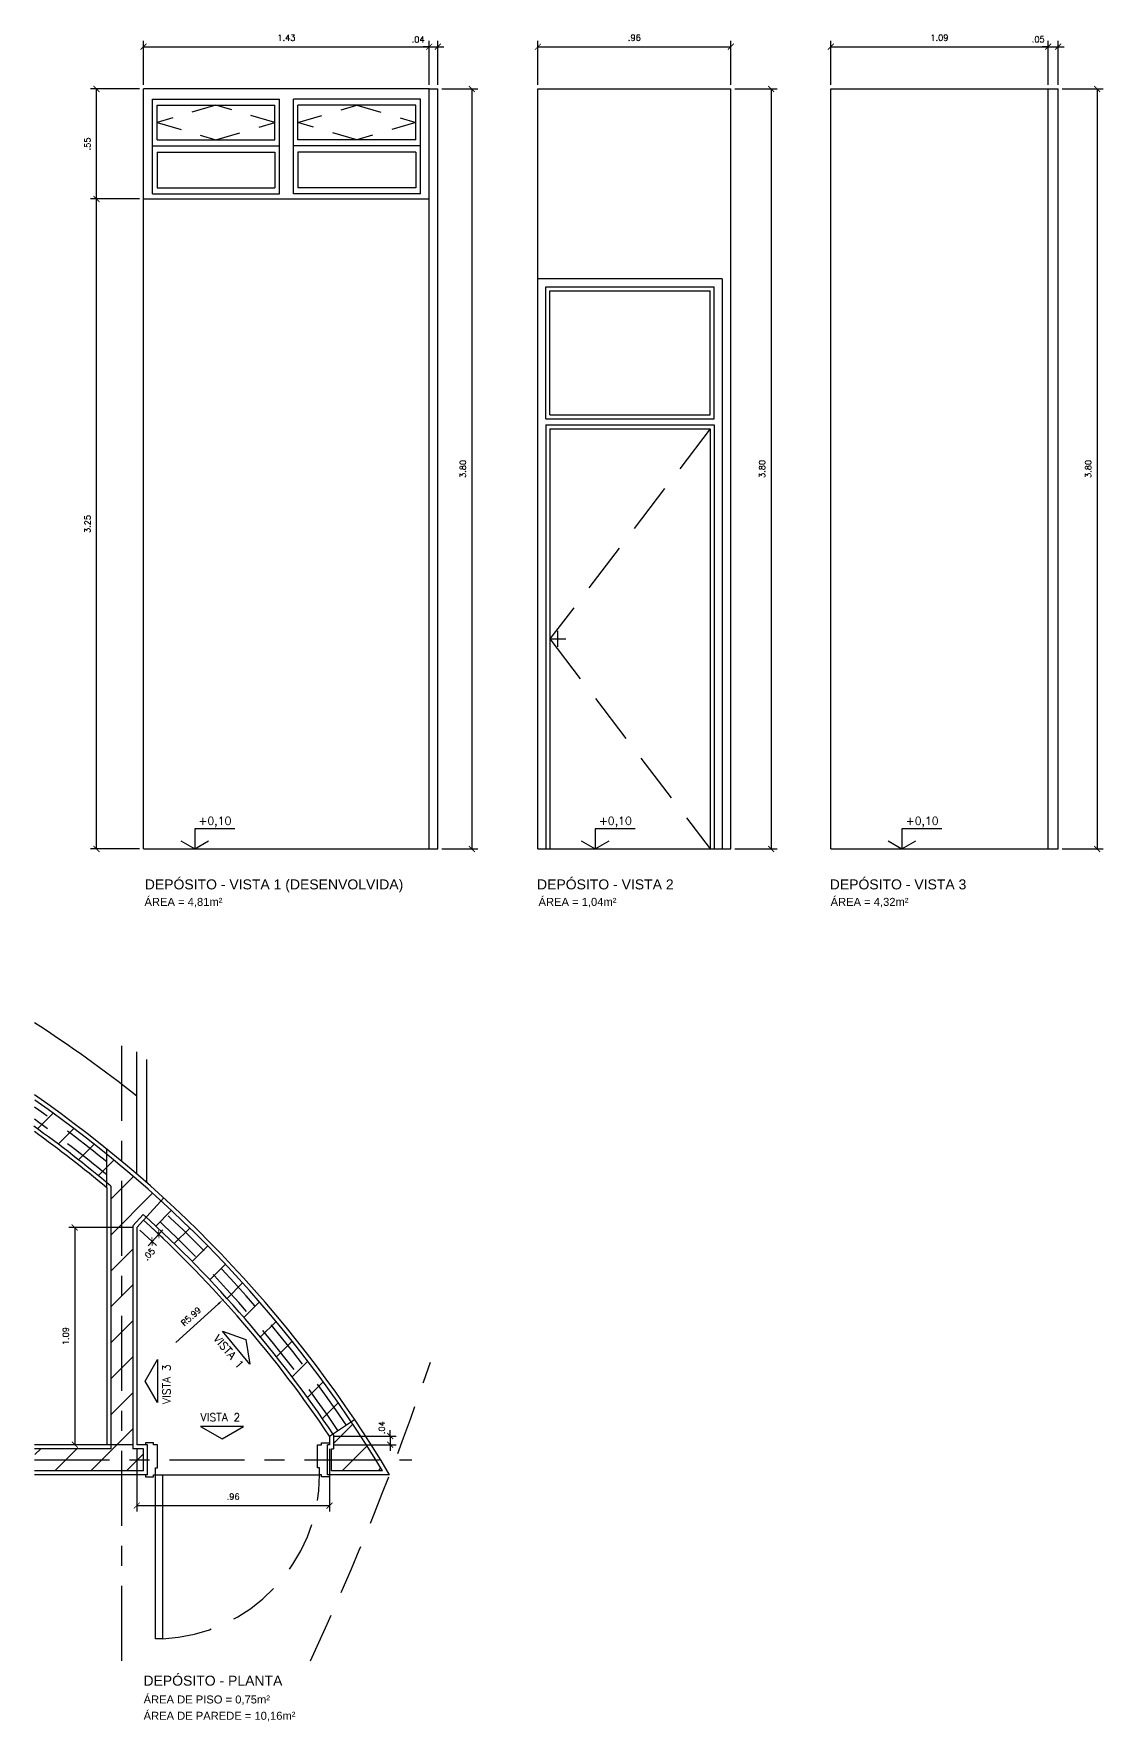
# Model space of a CAD drawing. Header units: millimetres. Extents: x 1 to 250, y 10 to 22.
# Drawn here: x 166.3 to 171.65, y 13.93 to 22.37 of the extents above; entities that cross this region are included whole.
import ezdxf

# ---------------------------------------------------------------- set-up
doc = ezdxf.new("R2010")
doc.units = ezdxf.units.MM
doc.linetypes.add('CENTER', pattern=[0.6, 0.375, -0.075, 0.075, -0.075])
doc.linetypes.add('HIDDEN', pattern=[0.375, 0.25, -0.125])
for name, color, linetype in [('ALV', 5, 'Continuous'), ('CAIX', 2, 'Continuous'), ('COTAS', 1, 'Continuous'), ('EIXOS', 141, 'CENTER'), ('HATCH', 8, 'Continuous'), ('LPROJ', 7, 'HIDDEN'), ('LVISTA01', 8, 'Continuous'), ('LVISTA02', 1, 'Continuous'), ('NOTAS', 2, 'Continuous'), ('REVEST', 2, 'Continuous')]:
    doc.layers.add(name, color=color, linetype=linetype)
doc.styles.add('60-20', font='romans.shx', dxfattribs={"height": 0.03})
doc.styles.add('60-50', font='romans.shx', dxfattribs={"height": 0.075})
doc.styles.add('80-20', font='romans.shx', dxfattribs={"height": 0.04})
doc.styles.add('ARIAL', font='arial.ttf', dxfattribs={"height": 0.05})
doc.dimstyles.new('20', dxfattribs={"dimtxt": 0.1, "dimasz": 0.075, "dimexe": 0.075, "dimexo": 0.05, "dimgap": 0.075, "dimtad": 1, "dimzin": 4, "dimdsep": 46, "dimtxsty": '60-50', "dimblk1": 'ARCHTICK', "dimblk2": 'ARCHTICK', "dimsah": 1, "dimcen": 2.5, "dimclrt": 3, "dimadec": 0, "dimazin": 0, "dimtfac": 1, "dimtmove": 2, "dimatfit": 3, "dimldrblk": 'ARCHTICK', "dimfxl": 1, "dimarcsym": 0})

# ---------------------------------------------------------------- blocks, each defined once
blk = doc.blocks.new('_ARCHTICK')
at = {"color": 0, "linetype": 'ByBlock', "const_width": 0.15}
blk.add_lwpolyline([(-0.5, -0.5), (0.5, 0.5)], dxfattribs=at)
blk = doc.blocks.new('*D83')
at = {"color": 0, "linetype": 'ByBlock'}
for p, q in [((166.8533, 22.1109), (166.8533, 22.3322)), ((166.8533, 22.3022), (168.2823, 22.3022)), ((168.2823, 22.1109), (168.2823, 22.3322))]:
    blk.add_line(p, q, dxfattribs=at)
at = {"layer": 'DEFPOINTS', "color": 0, "linetype": 'ByBlock'}
for p in [(168.2823, 22.3022), (166.8533, 22.0909), (168.2823, 22.0909)]:
    blk.add_point(p, dxfattribs=at)
at = {"color": 0, "linetype": 'ByBlock', "xscale": 0.03, "yscale": 0.03, "zscale": 0.03, "rotation": 180}
blk.add_blockref('_ARCHTICK', (166.8533, 22.3022), dxfattribs=at)
at = {"color": 0, "linetype": 'ByBlock', "xscale": 0.03, "yscale": 0.03, "zscale": 0.03}
blk.add_blockref('_ARCHTICK', (168.2823, 22.3022), dxfattribs=at)
at = {"color": 3, "linetype": 'ByBlock', "insert": (167.5678, 22.3472), "char_height": 0.03, "attachment_point": 5, "style": '60-20'}
blk.add_mtext('1.43', dxfattribs=at)
blk = doc.blocks.new('*D84')
at = {"color": 0, "linetype": 'ByBlock'}
for p, q in [((168.2823, 22.3022), (168.2523, 22.3022)), ((168.2823, 22.3022), (168.3253, 22.3022)), ((168.2823, 22.3022), (168.3253, 22.3022)), ((168.3253, 22.1109), (168.3253, 22.3322)), ((168.3253, 22.3022), (168.3553, 22.3022))]:
    blk.add_line(p, q, dxfattribs=at)
at = {"layer": 'DEFPOINTS', "color": 0, "linetype": 'ByBlock'}
for p in [(168.3253, 22.3022), (168.2823, 22.0909), (168.3253, 22.0909)]:
    blk.add_point(p, dxfattribs=at)
at = {"color": 0, "linetype": 'ByBlock', "xscale": 0.03, "yscale": 0.03, "zscale": 0.03}
blk.add_blockref('_ARCHTICK', (168.2823, 22.3022), dxfattribs=at)
at = {"color": 0, "linetype": 'ByBlock', "xscale": 0.03, "yscale": 0.03, "zscale": 0.03, "rotation": 180}
blk.add_blockref('_ARCHTICK', (168.3253, 22.3022), dxfattribs=at)
at = {"color": 3, "linetype": 'ByBlock', "insert": (168.2264, 22.3382), "char_height": 0.03, "attachment_point": 5, "style": '60-20'}
blk.add_mtext('.04', dxfattribs=at)
blk = doc.blocks.new('*D85')
at = {"color": 0, "linetype": 'ByBlock'}
for p, q in [((168.8253, 22.1109), (168.8253, 22.3322)), ((168.8253, 22.3022), (169.7893, 22.3022)), ((169.7893, 22.1109), (169.7893, 22.3322))]:
    blk.add_line(p, q, dxfattribs=at)
at = {"layer": 'DEFPOINTS', "color": 0, "linetype": 'ByBlock'}
for p in [(169.7893, 22.3022), (168.8253, 22.0909), (169.7893, 22.0909)]:
    blk.add_point(p, dxfattribs=at)
at = {"color": 0, "linetype": 'ByBlock', "xscale": 0.03, "yscale": 0.03, "zscale": 0.03, "rotation": 180}
blk.add_blockref('_ARCHTICK', (168.8253, 22.3022), dxfattribs=at)
at = {"color": 0, "linetype": 'ByBlock', "xscale": 0.03, "yscale": 0.03, "zscale": 0.03}
blk.add_blockref('_ARCHTICK', (169.7893, 22.3022), dxfattribs=at)
at = {"color": 3, "linetype": 'ByBlock', "insert": (169.3073, 22.3472), "char_height": 0.03, "attachment_point": 5, "style": '60-20'}
blk.add_mtext('.96', dxfattribs=at)
blk = doc.blocks.new('*D86')
at = {"color": 0, "linetype": 'ByBlock'}
for p, q in [((170.2893, 22.1109), (170.2893, 22.3322)), ((170.2893, 22.3022), (171.3752, 22.3022)), ((171.3752, 22.1109), (171.3752, 22.3322))]:
    blk.add_line(p, q, dxfattribs=at)
at = {"layer": 'DEFPOINTS', "color": 0, "linetype": 'ByBlock'}
for p in [(171.3752, 22.3022), (170.2893, 22.0909), (171.3752, 22.0909)]:
    blk.add_point(p, dxfattribs=at)
at = {"color": 0, "linetype": 'ByBlock', "xscale": 0.03, "yscale": 0.03, "zscale": 0.03, "rotation": 180}
blk.add_blockref('_ARCHTICK', (170.2893, 22.3022), dxfattribs=at)
at = {"color": 0, "linetype": 'ByBlock', "xscale": 0.03, "yscale": 0.03, "zscale": 0.03}
blk.add_blockref('_ARCHTICK', (171.3752, 22.3022), dxfattribs=at)
at = {"color": 3, "linetype": 'ByBlock', "insert": (170.8322, 22.3472), "char_height": 0.03, "attachment_point": 5, "style": '60-20'}
blk.add_mtext('1.09', dxfattribs=at)
blk = doc.blocks.new('*D87')
at = {"color": 0, "linetype": 'ByBlock'}
for p, q in [((171.3752, 22.3022), (171.3452, 22.3022)), ((171.3752, 22.3022), (171.4252, 22.3022)), ((171.3752, 22.3022), (171.4252, 22.3022)), ((171.4252, 22.1109), (171.4252, 22.3322)), ((171.4252, 22.3022), (171.4552, 22.3022))]:
    blk.add_line(p, q, dxfattribs=at)
at = {"layer": 'DEFPOINTS', "color": 0, "linetype": 'ByBlock'}
for p in [(171.4252, 22.3022), (171.3752, 22.0909), (171.4252, 22.0909)]:
    blk.add_point(p, dxfattribs=at)
at = {"color": 0, "linetype": 'ByBlock', "xscale": 0.03, "yscale": 0.03, "zscale": 0.03}
blk.add_blockref('_ARCHTICK', (171.3752, 22.3022), dxfattribs=at)
at = {"color": 0, "linetype": 'ByBlock', "xscale": 0.03, "yscale": 0.03, "zscale": 0.03, "rotation": 180}
blk.add_blockref('_ARCHTICK', (171.4252, 22.3022), dxfattribs=at)
at = {"color": 3, "linetype": 'ByBlock', "insert": (171.3261, 22.339), "char_height": 0.03, "attachment_point": 5, "style": '60-20'}
blk.add_mtext('.05', dxfattribs=at)
blk = doc.blocks.new('*D142')
at = {"color": 0, "linetype": 'ByBlock'}
for p, q in [((166.7996, 16.3982), (166.4798, 16.3982)), ((166.5098, 16.3982), (166.5098, 15.3124)), ((166.7996, 15.3124), (166.4798, 15.3124))]:
    blk.add_line(p, q, dxfattribs=at)
at = {"layer": 'DEFPOINTS', "color": 0, "linetype": 'ByBlock'}
for p in [(166.8196, 16.3982), (166.5098, 15.3124), (166.8196, 15.3124)]:
    blk.add_point(p, dxfattribs=at)
at = {"color": 0, "linetype": 'ByBlock', "xscale": 0.03, "yscale": 0.03, "zscale": 0.03}
for p, rotation in [((166.5098, 16.3982), 90), ((166.5098, 15.3124), 270)]:
    blk.add_blockref('_ARCHTICK', p, dxfattribs=dict(at, rotation=rotation))
at = {"color": 3, "linetype": 'ByBlock', "insert": (166.4648, 15.8553), "char_height": 0.03, "attachment_point": 5, "rotation": 90, "style": '60-20'}
blk.add_mtext('1.09', dxfattribs=at)
blk = doc.blocks.new('*D143')
at = {"color": 0, "linetype": 'ByBlock'}
for p, q in [((166.8196, 15.2924), (166.8196, 14.978)), ((167.7836, 15.2924), (167.7836, 14.978)), ((166.8196, 15.008), (167.7836, 15.008))]:
    blk.add_line(p, q, dxfattribs=at)
at = {"layer": 'DEFPOINTS', "color": 0, "linetype": 'ByBlock'}
for p in [(166.8196, 15.3124), (167.7836, 15.3124), (167.7836, 15.008)]:
    blk.add_point(p, dxfattribs=at)
at = {"color": 0, "linetype": 'ByBlock', "xscale": 0.03, "yscale": 0.03, "zscale": 0.03, "rotation": 180}
blk.add_blockref('_ARCHTICK', (166.8196, 15.008), dxfattribs=at)
at = {"color": 0, "linetype": 'ByBlock', "xscale": 0.03, "yscale": 0.03, "zscale": 0.03}
blk.add_blockref('_ARCHTICK', (167.7836, 15.008), dxfattribs=at)
at = {"color": 3, "linetype": 'ByBlock', "insert": (167.3016, 15.053), "char_height": 0.03, "attachment_point": 5, "style": '60-20'}
blk.add_mtext('.96', dxfattribs=at)
blk = doc.blocks.new('*D144')
at = {"color": 0, "linetype": 'ByBlock'}
for p, q in [((166.8344, 16.3847), (166.9185, 16.3079)), ((166.8681, 16.4217), (166.9522, 16.3448)), ((166.9301, 16.365), (166.9503, 16.3872)), ((166.8964, 16.3281), (166.8761, 16.306)), ((166.8964, 16.3281), (166.9301, 16.365)), ((166.8964, 16.3281), (166.9301, 16.365))]:
    blk.add_line(p, q, dxfattribs=at)
at = {"layer": 'DEFPOINTS', "color": 0, "linetype": 'ByBlock'}
for p in [(166.8196, 16.3982), (166.8533, 16.4351), (166.9301, 16.365)]:
    blk.add_point(p, dxfattribs=at)
at = {"color": 0, "linetype": 'ByBlock', "xscale": 0.03, "yscale": 0.03, "zscale": 0.03}
for p, rotation in [((166.9301, 16.365), 227.577079162264), ((166.8964, 16.3281), 47.57707916226396)]:
    blk.add_blockref('_ARCHTICK', p, dxfattribs=dict(at, rotation=rotation))
at = {"color": 3, "linetype": 'ByBlock', "insert": (166.8814, 16.2649), "char_height": 0.03, "attachment_point": 5, "rotation": 47.57708, "style": '60-20'}
blk.add_mtext('.05', dxfattribs=at)
blk = doc.blocks.new('*D145')
at = {"color": 0, "linetype": 'ByBlock'}
for p, q in [((168.0865, 15.3554), (168.0865, 15.3854)), ((167.8036, 15.3554), (168.1165, 15.3554)), ((167.8036, 15.3124), (168.1165, 15.3124)), ((168.0865, 15.3554), (168.0865, 15.3124)), ((168.0865, 15.3554), (168.0865, 15.3124)), ((168.0865, 15.3124), (168.0865, 15.2824))]:
    blk.add_line(p, q, dxfattribs=at)
at = {"layer": 'DEFPOINTS', "color": 0, "linetype": 'ByBlock'}
for p in [(167.7836, 15.3554), (167.7836, 15.3124), (168.0865, 15.3124)]:
    blk.add_point(p, dxfattribs=at)
at = {"color": 0, "linetype": 'ByBlock', "xscale": 0.03, "yscale": 0.03, "zscale": 0.03}
for p, rotation in [((168.0865, 15.3554), 270), ((168.0865, 15.3124), 90)]:
    blk.add_blockref('_ARCHTICK', p, dxfattribs=dict(at, rotation=rotation))
at = {"color": 3, "linetype": 'ByBlock', "insert": (168.0447, 15.3975), "char_height": 0.03, "attachment_point": 5, "rotation": 90, "style": '60-20'}
blk.add_mtext('.04', dxfattribs=at)
blk = doc.blocks.new('*D226')
at = {"color": 0, "linetype": 'ByBlock'}
for p, q in [((166.8333, 21.5409), (166.5884, 21.5409)), ((166.6184, 18.2909), (166.6184, 21.5409)), ((166.8333, 18.2909), (166.5884, 18.2909))]:
    blk.add_line(p, q, dxfattribs=at)
at = {"layer": 'DEFPOINTS', "color": 0, "linetype": 'ByBlock'}
for p in [(166.6184, 21.5409), (166.8533, 21.5409), (166.8533, 18.2909)]:
    blk.add_point(p, dxfattribs=at)
at = {"color": 0, "linetype": 'ByBlock', "xscale": 0.03, "yscale": 0.03, "zscale": 0.03}
for p, rotation in [((166.6184, 21.5409), 90), ((166.6184, 18.2909), 270)]:
    blk.add_blockref('_ARCHTICK', p, dxfattribs=dict(at, rotation=rotation))
at = {"color": 3, "linetype": 'ByBlock', "insert": (166.5734, 19.9159), "char_height": 0.03, "attachment_point": 5, "rotation": 90, "style": '60-20'}
blk.add_mtext('3.25', dxfattribs=at)
blk = doc.blocks.new('*D227')
at = {"color": 0, "linetype": 'ByBlock'}
for p, q in [((166.8333, 22.0909), (166.5884, 22.0909)), ((166.6184, 21.5409), (166.6184, 22.0909))]:
    blk.add_line(p, q, dxfattribs=at)
at = {"layer": 'DEFPOINTS', "color": 0, "linetype": 'ByBlock'}
for p in [(166.6184, 22.0909), (166.8533, 22.0909), (166.8533, 21.5409)]:
    blk.add_point(p, dxfattribs=at)
at = {"color": 0, "linetype": 'ByBlock', "xscale": 0.03, "yscale": 0.03, "zscale": 0.03}
for p, rotation in [((166.6184, 22.0909), 90), ((166.6184, 21.5409), 270)]:
    blk.add_blockref('_ARCHTICK', p, dxfattribs=dict(at, rotation=rotation))
at = {"color": 3, "linetype": 'ByBlock', "insert": (166.5734, 21.8159), "char_height": 0.03, "attachment_point": 5, "rotation": 90, "style": '60-20'}
blk.add_mtext('.55', dxfattribs=at)
blk = doc.blocks.new('*D228')
at = {"color": 0, "linetype": 'ByBlock'}
for p, q in [((168.3453, 22.0909), (168.5251, 22.0909)), ((168.4951, 22.0909), (168.4951, 18.2909)), ((168.3453, 18.2909), (168.5251, 18.2909))]:
    blk.add_line(p, q, dxfattribs=at)
at = {"layer": 'DEFPOINTS', "color": 0, "linetype": 'ByBlock'}
for p in [(168.3253, 22.0909), (168.3253, 18.2909), (168.4951, 18.2909)]:
    blk.add_point(p, dxfattribs=at)
at = {"color": 0, "linetype": 'ByBlock', "xscale": 0.03, "yscale": 0.03, "zscale": 0.03}
for p, rotation in [((168.4951, 22.0909), 90), ((168.4951, 18.2909), 270)]:
    blk.add_blockref('_ARCHTICK', p, dxfattribs=dict(at, rotation=rotation))
at = {"color": 3, "linetype": 'ByBlock', "insert": (168.4501, 20.1909), "char_height": 0.03, "attachment_point": 5, "rotation": 90, "style": '60-20'}
blk.add_mtext('3.80', dxfattribs=at)
blk = doc.blocks.new('*D229')
at = {"color": 0, "linetype": 'ByBlock'}
for p, q in [((169.8093, 22.0909), (170.0208, 22.0909)), ((169.9908, 22.0909), (169.9908, 18.2909)), ((169.8093, 18.2909), (170.0208, 18.2909))]:
    blk.add_line(p, q, dxfattribs=at)
at = {"layer": 'DEFPOINTS', "color": 0, "linetype": 'ByBlock'}
for p in [(169.7893, 22.0909), (169.7893, 18.2909), (169.9908, 18.2909)]:
    blk.add_point(p, dxfattribs=at)
at = {"color": 0, "linetype": 'ByBlock', "xscale": 0.03, "yscale": 0.03, "zscale": 0.03}
for p, rotation in [((169.9908, 22.0909), 90), ((169.9908, 18.2909), 270)]:
    blk.add_blockref('_ARCHTICK', p, dxfattribs=dict(at, rotation=rotation))
at = {"color": 3, "linetype": 'ByBlock', "insert": (169.9458, 20.1909), "char_height": 0.03, "attachment_point": 5, "rotation": 90, "style": '60-20'}
blk.add_mtext('3.80', dxfattribs=at)
blk = doc.blocks.new('*D230')
at = {"color": 0, "linetype": 'ByBlock'}
for p, q in [((171.4452, 22.0909), (171.6512, 22.0909)), ((171.6212, 22.0909), (171.6212, 18.2909)), ((171.4452, 18.2909), (171.6512, 18.2909))]:
    blk.add_line(p, q, dxfattribs=at)
at = {"layer": 'DEFPOINTS', "color": 0, "linetype": 'ByBlock'}
for p in [(171.4252, 22.0909), (171.4252, 18.2909), (171.6212, 18.2909)]:
    blk.add_point(p, dxfattribs=at)
at = {"color": 0, "linetype": 'ByBlock', "xscale": 0.03, "yscale": 0.03, "zscale": 0.03}
for p, rotation in [((171.6212, 22.0909), 90), ((171.6212, 18.2909), 270)]:
    blk.add_blockref('_ARCHTICK', p, dxfattribs=dict(at, rotation=rotation))
at = {"color": 3, "linetype": 'ByBlock', "insert": (171.5762, 20.1909), "char_height": 0.03, "attachment_point": 5, "rotation": 90, "style": '60-20'}
blk.add_mtext('3.80', dxfattribs=at)

msp = doc.modelspace()

# ---------------------------------------------------------------- hatches: boundary and pattern name
at = {"layer": 'HATCH'}
h = msp.add_hatch(dxfattribs=at)
h.set_pattern_fill('ANSI31', color=256, scale=0.04, style=0)
h.paths.add_polyline_path([(166.3106, 17.0352), (166.3106, 16.9005, -0.019979), (166.6896, 16.6056), (166.6896, 15.2924), (166.3106, 15.2924), (166.3106, 15.1824), (166.8528, 15.1824), (166.8528, 15.2924), (166.7996, 15.2924), (166.7996, 16.406), (166.8521, 16.4634, -0.06077), (167.8036, 15.3615), (167.8036, 15.2924), (167.7928, 15.2924), (167.7928, 15.1824), (168.0482, 15.1824, 0.104879)])

# ---------------------------------------------------------------- linework, layer by layer
at = {"layer": 'ALV'}
for p, q in [((166.6896, 16.6056), (166.6896, 15.2924)), ((166.7996, 16.406), (166.8521, 16.4634)), ((166.7996, 16.406), (166.7996, 15.2924)), ((167.8036, 15.3615), (167.8036, 15.2924)), ((166.6896, 15.2924), (166.3078, 15.2924)), ((166.8528, 15.2924), (166.7996, 15.2924)), ((166.8528, 15.1824), (166.8528, 15.2924)), ((167.7928, 15.2924), (167.8036, 15.2924)), ((167.7928, 15.1824), (167.7928, 15.2924)), ((166.8528, 15.1824), (166.3078, 15.1824)), ((168.0482, 15.1824), (167.7928, 15.1824))]:
    msp.add_line(p, q, dxfattribs=at)
for radius, start, end in [(6.1214, 31.18852, 55.13752), (6.0114, 49.82557, 54.47138), (6.0114, 33.85738, 47.7677)]:
    msp.add_arc((162.8116, 12.0124), radius, start, end, dxfattribs=at)
at = {"layer": 'CAIX', "color": 1}
for p, q in [((168.2823, 22.0909), (166.8533, 22.0909)), ((166.8533, 21.5409), (166.8533, 22.0909)), ((166.8983, 21.5659), (166.8983, 22.0403)), ((166.8983, 22.0403), (167.5328, 22.0403)), ((167.5328, 21.5659), (167.5328, 22.0403)), ((167.6028, 21.5659), (167.6028, 22.0403)), ((168.2374, 22.0403), (167.6028, 22.0403)), ((168.2374, 21.5659), (168.2374, 22.0403)), ((166.8983, 21.5659), (167.5328, 21.5659)), ((168.2374, 21.5659), (167.6028, 21.5659))]:
    msp.add_line(p, q, dxfattribs=at)
at = {"layer": 'CAIX', "linetype": 'HIDDEN'}
for p, q in [((166.6696, 16.5963), (166.6696, 16.7907)), ((166.9545, 16.5459), (166.8533, 16.4351)), ((167.7836, 15.3554), (167.9081, 15.4391))]:
    msp.add_line(p, q, dxfattribs=at)
for points in [[(166.6696, 16.7263, 0.018643), (166.3078, 17.0006, 0.018643)], [(167.8666, 15.4112, 0.05968), (166.9208, 16.509)]]:
    msp.add_lwpolyline(points, format="xyb", dxfattribs=at)
at = {"layer": 'CAIX'}
for points in [[(166.8628, 15.1624), (166.8628, 15.1524), (166.9028, 15.1524), (166.9028, 15.1624), (166.9128, 15.1624), (166.9128, 15.1974), (166.9228, 15.1974), (166.9228, 15.3124), (166.9028, 15.3124), (166.9028, 15.3224), (166.8628, 15.3224), (166.8628, 15.3124)], [(167.7836, 15.1624), (167.7836, 15.1524), (167.7436, 15.1524), (167.7436, 15.1624), (167.7336, 15.1624), (167.7336, 15.1974), (167.7236, 15.1974), (167.7236, 15.3124), (167.7436, 15.3124), (167.7436, 15.3224), (167.7836, 15.3224), (167.7836, 15.3124)], [(166.9128, 15.1624), (166.9478, 15.1624), (166.9478, 14.3424), (166.9128, 14.3424), (166.9128, 15.1624)]]:
    msp.add_lwpolyline(points, dxfattribs=at)
at = {"layer": 'CAIX', "linetype": 'HIDDEN'}
for start, end in [(50.31229, 54.6405), (33.91555, 47.57708)]:
    msp.add_arc((162.8116, 12.0124), 6.0414, start, end, dxfattribs=at)
at = {"layer": 'CAIX', "color": 8, "linetype": 'HIDDEN'}
msp.add_arc((166.9128, 15.1624), 0.8207, 272.44408, 359.99997, dxfattribs=at)
at = {"layer": 'COTAS', "linetype": 'ByBlock'}
msp.add_line((167.0143, 15.8229), (167.228, 16.0166), dxfattribs=at)
msp.add_point((167.2502, 16.0368), dxfattribs=at)
msp.add_solid([(167.2246, 16.0203), (167.2313, 16.0129), (167.2502, 16.0368)], dxfattribs=at)
at = {"layer": 'EIXOS'}
for p, q in [((166.7446, 14.2322), (166.7446, 17.3329)), ((166.3078, 15.2374), (168.1953, 15.2374))]:
    msp.add_line(p, q, dxfattribs=at)
at = {"layer": 'LPROJ', "ltscale": 0.5}
for p, q in [((167.2158, 22.0103), (166.9211, 21.9235)), ((167.5106, 21.9235), (167.2158, 22.0103)), ((167.6251, 21.9235), (167.9199, 22.0103)), ((167.9199, 22.0103), (168.2146, 21.9235)), ((166.9211, 21.9235), (167.2158, 21.8368)), ((167.2158, 21.8368), (167.5106, 21.9235)), ((167.9199, 21.8368), (167.6251, 21.9235)), ((168.2146, 21.9235), (167.9199, 21.8368))]:
    msp.add_line(p, q, dxfattribs=at)
at = {"layer": 'LPROJ'}
for p, q in [((169.6861, 20.3909), (168.8853, 19.3409)), ((168.8853, 19.3409), (169.6861, 18.2909))]:
    msp.add_line(p, q, dxfattribs=at)
msp.add_arc((154.1722, 20.5278), 14.9102, 335.02442, 341.21105, dxfattribs=at)
at = {"layer": 'LVISTA01'}
for p, q in [((166.9211, 21.8368), (166.9211, 22.0103)), ((166.9211, 22.0103), (167.5106, 22.0103)), ((167.5106, 21.8368), (167.5106, 22.0103)), ((167.6251, 21.8368), (167.6251, 22.0103)), ((168.2146, 22.0103), (167.6251, 22.0103)), ((168.2146, 21.8368), (168.2146, 22.0103)), ((166.8983, 21.8068), (167.5328, 21.8068)), ((166.9211, 21.8368), (167.5106, 21.8368)), ((166.9211, 21.7743), (167.5106, 21.7743)), ((166.9211, 21.7743), (166.9211, 21.5959)), ((167.5106, 21.7743), (167.5106, 21.5959)), ((168.2374, 21.8068), (167.6028, 21.8068)), ((168.2146, 21.8368), (167.6251, 21.8368)), ((168.2146, 21.7743), (167.6251, 21.7743)), ((167.6251, 21.7743), (167.6251, 21.5959)), ((168.2146, 21.7743), (168.2146, 21.5959)), ((166.9211, 21.5959), (167.5106, 21.5959)), ((168.2146, 21.5959), (167.6251, 21.5959))]:
    msp.add_line(p, q, dxfattribs=at)
at = {"layer": 'LVISTA02'}
for p, q in [((169.7461, 21.1409), (168.8253, 21.1409)), ((168.8653, 20.4409), (168.8653, 21.1009)), ((168.8653, 21.1009), (169.7061, 21.1009)), ((169.7061, 20.4409), (169.7061, 21.1009)), ((169.7461, 21.1409), (169.7461, 18.2909)), ((168.8853, 20.4609), (168.8853, 21.0809)), ((168.8853, 21.0809), (169.6861, 21.0809)), ((169.6861, 20.4609), (169.6861, 21.0809)), ((168.8653, 20.4409), (169.7061, 20.4409)), ((168.8853, 20.4609), (169.6861, 20.4609)), ((168.8653, 20.4109), (168.8653, 18.2909)), ((168.8653, 20.4109), (169.7061, 20.4109)), ((168.8853, 20.3909), (168.8853, 18.2909)), ((168.8853, 20.3909), (169.6861, 20.3909)), ((169.6861, 20.3909), (169.6861, 18.2909)), ((169.7061, 20.4109), (169.7061, 18.2909)), ((166.8196, 16.6656), (166.8196, 17.2766)), ((166.8696, 16.622), (166.8696, 17.2382)), ((166.9478, 15.1624), (167.7336, 15.1624))]:
    msp.add_line(p, q, dxfattribs=at)
msp.add_arc((162.8116, 12.0124), 6.4414, 51.52058, 57.12771, dxfattribs=at)
at = {"layer": 'NOTAS'}
for p, q in [((168.8853, 19.3409), (168.9653, 19.3409)), ((168.9253, 19.3009), (168.9253, 19.3809))]:
    msp.add_line(p, q, dxfattribs=at)
at = {"layer": 'NOTAS', "color": 3}
for points in [[(167.0405, 18.3309), (167.1098, 18.2909), (167.1791, 18.3309)], [(169.0421, 18.3309), (169.1114, 18.2909), (169.1806, 18.3309)], [(170.5759, 18.3309), (170.6451, 18.2909), (170.7144, 18.3309)]]:
    msp.add_lwpolyline(points, dxfattribs=at)
at = {"layer": 'NOTAS'}
for points in [[(167.3098, 18.3909), (167.1098, 18.3909), (167.1098, 18.2909)], [(169.3114, 18.3909), (169.1114, 18.3909), (169.1114, 18.2909)], [(170.8451, 18.3909), (170.6451, 18.3909), (170.6451, 18.2909)]]:
    msp.add_lwpolyline(points, dxfattribs=at)
for points in [[(167.2478, 15.8803), (167.3643, 15.8378), (167.3857, 15.7157)], [(166.9239, 15.5232), (166.8619, 15.6306), (166.9239, 15.7379)], [(167.1386, 15.4041), (167.2459, 15.3421), (167.3533, 15.4041)]]:
    msp.add_lwpolyline(points, close=True, dxfattribs=at)
at = {"layer": 'REVEST'}
for p, q in [((168.2823, 22.0909), (168.3253, 22.0909)), ((168.2823, 21.5409), (168.2823, 22.0909)), ((168.3253, 18.2909), (168.3253, 22.0909)), ((168.8253, 18.2909), (168.8253, 22.0909)), ((168.8253, 22.0909), (169.7893, 22.0909)), ((169.7893, 18.2909), (169.7893, 22.0909)), ((170.2893, 18.2909), (170.2893, 22.0909)), ((170.2893, 22.0909), (171.4252, 22.0909)), ((171.4252, 18.2909), (171.4252, 22.0909)), ((166.8533, 18.2909), (166.8533, 21.5409)), ((166.8533, 21.5409), (168.2823, 21.5409)), ((166.8533, 18.2909), (168.3253, 18.2909)), ((168.8253, 18.2909), (169.7893, 18.2909)), ((170.2893, 18.2909), (171.4252, 18.2909)), ((166.6696, 16.5963), (166.6696, 15.3124)), ((166.8196, 16.3982), (166.8533, 16.4351)), ((166.8196, 16.3982), (166.8196, 15.3124)), ((166.6696, 15.3124), (166.3078, 15.3124)), ((166.8728, 15.3124), (166.8196, 15.3124)), ((166.8728, 15.1624), (166.8728, 15.3124)), ((167.7728, 15.1624), (167.7728, 15.3124)), ((167.7836, 15.3124), (167.7728, 15.3124)), ((167.7836, 15.3554), (167.7836, 15.3124)), ((166.8728, 15.1624), (166.3078, 15.1624)), ((168.0836, 15.1624), (167.7728, 15.1624))]:
    msp.add_line(p, q, dxfattribs=at)
at = {"layer": 'REVEST', "color": 1}
for p, q in [((171.3752, 18.2909), (171.3752, 22.0909)), ((168.2823, 18.2909), (168.2823, 21.5409))]:
    msp.add_line(p, q, dxfattribs=at)
at = {"layer": 'REVEST'}
for radius, start, end in [(6.1414, 30.85803, 55.29984), (5.9914, 49.91434, 54.30048), (5.9914, 33.91555, 47.57708)]:
    msp.add_arc((162.8116, 12.0124), radius, start, end, dxfattribs=at)

# ---------------------------------------------------------------- texts
at = {"layer": 'COTAS', "color": 3, "linetype": 'ByBlock', "insert": (167.091, 15.9535), "char_height": 0.03, "attachment_point": 5, "rotation": 42.1978, "style": '60-20'}
msp.add_mtext('R5.99', dxfattribs=at)
at = {"layer": 'NOTAS', "color": 3, "style": '80-20'}
for s, p in [('+0,10', (167.1284, 18.4117)), ('+0,10', (169.13, 18.4117)), ('+0,10', (170.6638, 18.4117)), ('VISTA 2', (167.1383, 15.4292))]:
    msp.add_text(s, height=0.04, dxfattribs=at).set_placement(p)
at = {"layer": 'NOTAS', "style": 'ARIAL'}
for s, height, p in [('DEPÓSITO - VISTA 1 (DESENVOLVIDA)', 0.05, (166.8598, 18.0888)), ('DEPÓSITO - VISTA 2', 0.05, (168.8206, 18.0888)), ('DEPÓSITO - VISTA 3', 0.05, (170.2839, 18.0888)), ('ÁREA = 4,81m²', 0.04, (166.8584, 18.0064)), ('ÁREA = 1,04m²', 0.04, (168.8282, 18.0064)), ('ÁREA = 4,32m²', 0.04, (170.2882, 18.0064)), ('DEPÓSITO - PLANTA', 0.05, (166.8531, 14.1075)), ('ÁREA DE PISO = 0,75m²', 0.04, (166.8539, 14.0186)), ('ÁREA DE PAREDE = 10,16m²', 0.04, (166.8539, 13.9371))]:
    msp.add_text(s, height=height, dxfattribs=at).set_placement(p)
at = {"layer": 'NOTAS', "color": 3, "style": '80-20'}
for s, rotation, p in [('VISTA 1', 309.93366, (167.2006, 15.8412)), ('VISTA 3', 90, (166.9888, 15.5152))]:
    msp.add_text(s, height=0.04, rotation=rotation, dxfattribs=at).set_placement(p)

# ---------------------------------------------------------------- dimensions: what is measured, and where the dimension line sits
at = {"layer": 'COTAS'}
for base, p1, p2, picture, middle in [((168.2823, 22.3022), (166.8533, 22.0909), (168.2823, 22.0909), '*D83', (167.5678, 22.3472)), ((169.7893, 22.3022), (168.8253, 22.0909), (169.7893, 22.0909), '*D85', (169.3073, 22.3472)), ((171.3752, 22.3022), (170.2893, 22.0909), (171.3752, 22.0909), '*D86', (170.8322, 22.3472)), ((167.7836, 15.008), (166.8196, 15.3124), (167.7836, 15.3124), '*D143', (167.3016, 15.053))]:
    dim = msp.add_linear_dim(base=base, p1=p1, p2=p2, dimstyle='20', override={"dimtxt": 0.02, "dimasz": 0.03, "dimexe": 0.03, "dimexo": 0.02, "dimgap": 0.03, "dimtxsty": '60-20'}, dxfattribs=at)
    dim.commit()
    dim.dimension.update_dxf_attribs({"geometry": picture, "text_midpoint": middle})
for base, p1, p2, picture, middle in [((171.4252, 22.3022), (171.3752, 22.0909), (171.4252, 22.0909), '*D87', (171.3261, 22.339)), ((168.3253, 22.3022), (168.2823, 22.0909), (168.3253, 22.0909), '*D84', (168.2264, 22.3382))]:
    dim = msp.add_linear_dim(base=base, p1=p1, p2=p2, dimstyle='20', override={"dimtxt": 0.02, "dimasz": 0.03, "dimexe": 0.03, "dimexo": 0.02, "dimgap": 0.03, "dimtxsty": '60-20', "dimse1": 1}, dxfattribs=at)
    dim.commit()
    dim.dimension.update_dxf_attribs({"geometry": picture, "text_midpoint": middle, "dimtype": 160})
for base, p1, p2, override, picture, middle in [((166.6184, 22.0909), (166.8533, 21.5409), (166.8533, 22.0909), {"dimtxt": 0.02, "dimasz": 0.03, "dimexe": 0.03, "dimexo": 0.02, "dimgap": 0.03, "dimtxsty": '60-20', "dimse1": 1}, '*D227', (166.5734, 21.8159)), ((168.4951, 18.2909), (168.3253, 22.0909), (168.3253, 18.2909), {"dimtxt": 0.02, "dimasz": 0.03, "dimexe": 0.03, "dimexo": 0.02, "dimgap": 0.03, "dimtxsty": '60-20'}, '*D228', (168.4501, 20.1909)), ((169.9908, 18.2909), (169.7893, 22.0909), (169.7893, 18.2909), {"dimtxt": 0.02, "dimasz": 0.03, "dimexe": 0.03, "dimexo": 0.02, "dimgap": 0.03, "dimtxsty": '60-20'}, '*D229', (169.9458, 20.1909)), ((171.6212, 18.2909), (171.4252, 22.0909), (171.4252, 18.2909), {"dimtxt": 0.02, "dimasz": 0.03, "dimexe": 0.03, "dimexo": 0.02, "dimgap": 0.03, "dimtxsty": '60-20'}, '*D230', (171.5762, 20.1909)), ((166.6184, 21.5409), (166.8533, 18.2909), (166.8533, 21.5409), {"dimtxt": 0.02, "dimasz": 0.03, "dimexe": 0.03, "dimexo": 0.02, "dimgap": 0.03, "dimtxsty": '60-20'}, '*D226', (166.5734, 19.9159)), ((166.5098, 15.3124), (166.8196, 16.3982), (166.8196, 15.3124), {"dimtxt": 0.02, "dimasz": 0.03, "dimexe": 0.03, "dimexo": 0.02, "dimgap": 0.03, "dimtxsty": '60-20'}, '*D142', (166.4648, 15.8553))]:
    dim = msp.add_linear_dim(base=base, p1=p1, p2=p2, angle=90, dimstyle='20', override=override, dxfattribs=at)
    dim.commit()
    dim.dimension.update_dxf_attribs({"geometry": picture, "text_midpoint": middle})
for base, p1, p2, angle, picture, middle, dimtype in [((166.9301, 16.365), (166.8196, 16.3982), (166.8533, 16.4351), 47.57708, '*D144', (166.8814, 16.2649), 161), ((168.0865, 15.3124), (167.7836, 15.3554), (167.7836, 15.3124), 90, '*D145', (168.0447, 15.3975), 160)]:
    dim = msp.add_linear_dim(base=base, p1=p1, p2=p2, angle=angle, dimstyle='20', override={"dimtxt": 0.02, "dimasz": 0.03, "dimexe": 0.03, "dimexo": 0.02, "dimgap": 0.03, "dimtxsty": '60-20'}, dxfattribs=at)
    dim.commit()
    dim.dimension.update_dxf_attribs({"geometry": picture, "text_midpoint": middle, "dimtype": dimtype})

doc.saveas('drawing.dxf')
